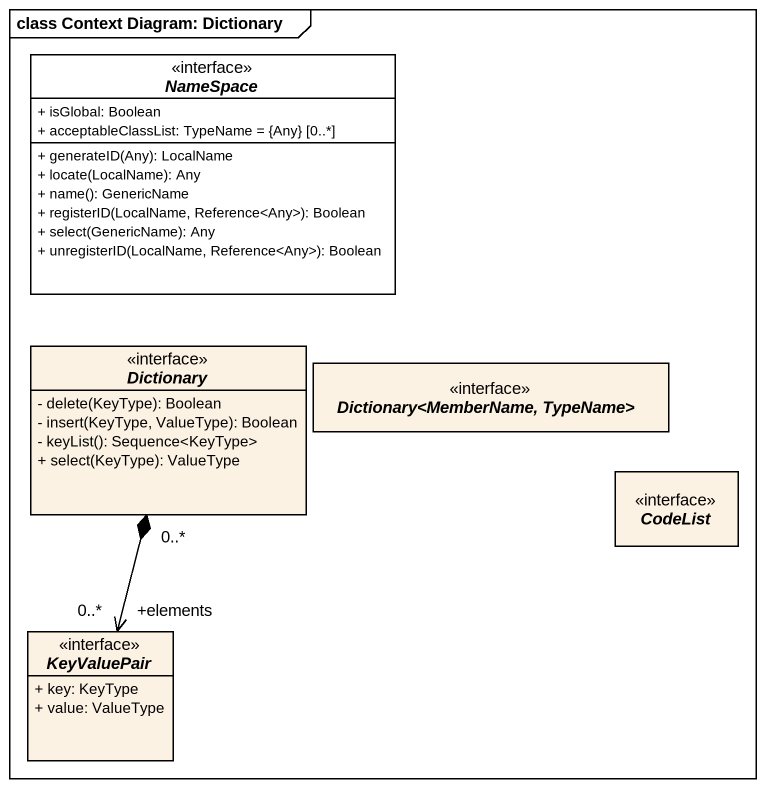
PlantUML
@startuml
mainframe class Context Diagram: Dictionary
hide circle
hide empty members
skinparam classAttributeIconSize 0
interface "NameSpace" as NameSpace_ #FFFFFF {
  + isGlobal: Boolean
  + acceptableClassList: TypeName = {Any} [0..*]
  + generateID(Any): LocalName
  + locate(LocalName): Any
  + name(): GenericName
  + registerID(LocalName, Reference<Any>): Boolean
  + select(GenericName): Any
  + unregisterID(LocalName, Reference<Any>): Boolean
}
interface Dictionary {
  - delete(KeyType): Boolean
  - insert(KeyType, ValueType): Boolean
  - keyList(): Sequence<KeyType>
  + select(KeyType): ValueType
}
interface "Dictionary<MemberName, TypeName>" as Dictionary_MemberName
interface CodeList
interface KeyValuePair {
  + key: KeyType
  + value: ValueType
}
KeyValuePair "+elements\n0..*" <-up-* "0..*" Dictionary
@enduml
